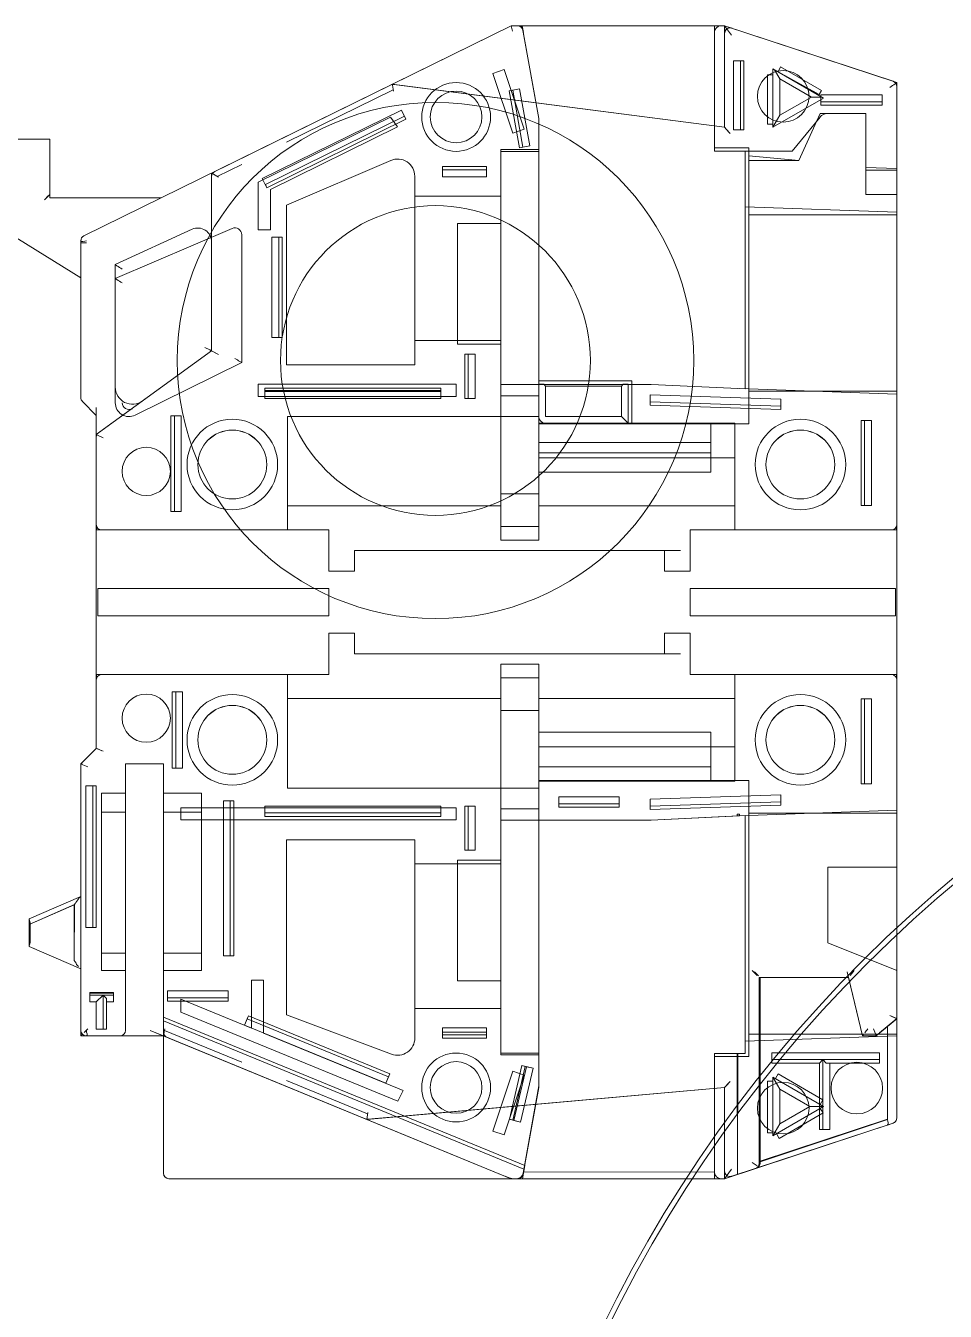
# Model space of a CAD drawing. Header units: millimetres. Extents: x -1052 to 3351, y 0 to 2015.
# Drawn here: x -227.706 to -227.311, y 1679.354 to 1679.906 of the extents above; entities that cross this region are included whole.
import ezdxf

# ---------------------------------------------------------------- set-up
doc = ezdxf.new("R2010")
doc.units = ezdxf.units.MM
doc.layers.add('@ New Renovation', color=7, linetype='Continuous')
for name, color, linetype, lineweight in [('AJCR-D78-M20-L100SOLIDLINE！实线层', 7, 'Continuous', 18), ('AM_CL', 7, 'Continuous', 15), ('QZDB-6-1ASOLIDLINE！实线层', 7, 'Continuous', 18), ('ZHA11-R-01-RSOLIDLINE！实线层', 7, 'Continuous', 18)]:
    doc.layers.add(name, color=color, linetype=linetype, lineweight=lineweight)

# ---------------------------------------------------------------- blocks, each defined once
blk = doc.blocks.new('*X870')
at = {"layer": 'AJCR-D78-M20-L100SOLIDLINE！实线层', "color": 7, "linetype": 'Continuous'}
for radius in [39, 38.85]:
    blk.add_circle((-786.08, 1059.295), radius, dxfattribs=at)
at = {"layer": 'QZDB-6-1ASOLIDLINE！实线层', "color": 7, "linetype": 'Continuous'}
for radius in [7.5, 4.5]:
    blk.add_circle((-831.08, 1099.295), radius, dxfattribs=at)
at = {"layer": 'ZHA11-R-01-RSOLIDLINE！实线层', "color": 6, "linetype": 'Continuous'}
for p, q in [((-837.507, 1110.655), (-837.507, 1111.616)), ((-834.778, 1111.687), (-833.478, 1109.595)), ((-815.507, 1109.595), (-814.857, 1111.096)), ((-814.849, 1111.095), (-814.066, 1111.095)), ((-814.211, 1111.063), (-814.704, 1111.063)), ((-813.408, 1109.595), (-814.058, 1111.095)), ((-813.407, 1109.595), (-814.058, 1111.095)), ((-814.057, 1111.095), (-813.979, 1110.915)), ((-837.508, 1110.655), (-837.508, 1110.495)), ((-837.507, 1110.495), (-835.807, 1110.495)), ((-835.908, 1110.495), (-835.748, 1110.655)), ((-835.747, 1110.655), (-835.861, 1110.542)), ((-835.807, 1107.258), (-835.807, 1110.495)), ((-815.275, 1109.779), (-815.299, 1109.763)), ((-813.651, 1109.786), (-813.605, 1109.755)), ((-834.701, 1109.506), (-840.808, 1097.095)), ((-834.558, 1109.595), (-830.002, 1109.595)), ((-834.498, 1109.435), (-834.498, 1109.595)), ((-834.498, 1109.435), (-834.498, 1109.595)), ((-829.889, 1109.548), (-829.486, 1109.145)), ((-819.359, 1109.595), (-819.809, 1109.145)), ((-819.809, 1109.145), (-819.406, 1109.548)), ((-819.335, 1109.537), (-819.359, 1109.595)), ((-811.458, 1109.595), (-819.359, 1109.595)), ((-819.276, 1109.395), (-819.335, 1109.537)), ((-811.618, 1109.595), (-819.293, 1109.595)), ((-818.718, 1109.145), (-818.718, 1109.445)), ((-818.718, 1109.245), (-818.718, 1109.445)), ((-818.718, 1109.445), (-814.608, 1109.445)), ((-814.608, 1109.445), (-814.608, 1109.145)), ((-814.608, 1109.445), (-814.608, 1109.245)), ((-811.658, 1109.395), (-811.557, 1109.496)), ((-811.516, 1109.537), (-811.458, 1109.595)), ((-811.458, 1107.195), (-811.458, 1109.595)), ((-811.457, 1107.195), (-811.457, 1109.435)), ((-828.933, 1109.145), (-831.358, 1105.795)), ((-831.357, 1105.795), (-828.981, 1109.079)), ((-819.809, 1109.145), (-829.713, 1109.145)), ((-828.933, 1109.145), (-828.903, 1109.087)), ((-819.809, 1109.145), (-828.933, 1109.145)), ((-828.903, 1109.087), (-828.831, 1108.945)), ((-826.157, 1109.14), (-826.277, 1109.14)), ((-826.157, 1108.98), (-826.157, 1109.145)), ((-826.157, 1102.395), (-826.157, 1109.14)), ((-824.457, 1109.105), (-824.457, 1108.945)), ((-824.457, 1102.395), (-824.457, 1109.105)), ((-823.657, 1109.105), (-824.457, 1109.105)), ((-823.657, 1109.105), (-823.657, 1108.945)), ((-823.657, 1102.395), (-823.657, 1109.105)), ((-821.957, 1108.978), (-821.957, 1109.145)), ((-821.957, 1109.14), (-821.957, 1102.395)), ((-821.837, 1109.14), (-821.957, 1109.14)), ((-819.793, 1109.105), (-819.809, 1109.145)), ((-819.785, 1109.087), (-819.809, 1109.145)), ((-819.743, 1108.985), (-819.793, 1109.105)), ((-819.726, 1108.945), (-819.785, 1109.087)), ((-818.718, 1109.245), (-818.718, 1109.145)), ((-814.608, 1109.245), (-818.718, 1109.245)), ((-814.608, 1109.145), (-818.718, 1109.145)), ((-814.608, 1109.245), (-814.608, 1109.145)), ((-812.714, 1109.337), (-812.714, 1108.65)), ((-812.714, 1109.337), (-812.444, 1109.337)), ((-812.694, 1109.337), (-812.694, 1108.65)), ((-812.644, 1108.65), (-812.644, 1109.337)), ((-812.644, 1108.945), (-812.444, 1109.145)), ((-812.444, 1109.337), (-812.444, 1109.145)), ((-812.444, 1109.145), (-811.654, 1109.145)), ((-811.654, 1109.145), (-811.654, 1108.845)), ((-811.654, 1109.145), (-811.654, 1108.945)), ((-826.157, 1108.945), (-826.157, 1108.983)), ((-821.957, 1108.945), (-821.957, 1108.983)), ((-818.508, 1108.295), (-818.508, 1108.995)), ((-818.508, 1108.995), (-813.358, 1108.995)), ((-817.958, 1108.995), (-817.958, 1108.295)), ((-817.957, 1108.695), (-817.957, 1108.995)), ((-813.857, 1108.295), (-813.858, 1108.995)), ((-813.857, 1108.695), (-813.857, 1108.995)), ((-813.358, 1108.995), (-813.358, 1108.295)), ((-812.714, 1108.65), (-812.444, 1108.65)), ((-812.644, 1108.945), (-812.544, 1108.845)), ((-811.654, 1108.945), (-812.644, 1108.945)), ((-811.654, 1108.845), (-812.544, 1108.845)), ((-812.444, 1108.845), (-812.444, 1108.65)), ((-811.654, 1108.945), (-811.654, 1108.845)), ((-834.919, 1105.202), (-833.465, 1108.595)), ((-834.893, 1106.362), (-833.867, 1108.595)), ((-833.834, 1108.547), (-833.867, 1108.595)), ((-833.867, 1108.595), (-829.851, 1108.595)), ((-833.434, 1108.546), (-833.465, 1108.595)), ((-819.358, 1108.295), (-819.358, 1107.195)), ((-819.358, 1108.295), (-811.618, 1108.295)), ((-819.358, 1108.295), (-811.617, 1108.295)), ((-819.357, 1107.195), (-819.357, 1108.295)), ((-829.492, 1108.018), (-831.018, 1104.923)), ((-807.308, 1097.095), (-811.618, 1107.585)), ((-811.618, 1107.585), (-811.458, 1107.195)), ((-807.468, 1107.195), (-819.358, 1107.195)), ((-819.357, 1107.195), (-807.467, 1107.195)), ((-818.508, 1106.095), (-818.508, 1107.195)), ((-817.957, 1106.095), (-817.957, 1107.195)), ((-813.857, 1106.095), (-813.857, 1107.195)), ((-813.358, 1107.195), (-813.358, 1106.095)), ((-807.687, 1096.703), (-811.998, 1107.195)), ((-807.589, 1096.727), (-811.89, 1107.195)), ((-811.658, 1107.156), (-811.484, 1107.19)), ((-810.694, 1104.923), (-811.617, 1107.164)), ((-811.458, 1107.195), (-811.219, 1107.195)), ((-811.457, 1107.195), (-811.392, 1107.035)), ((-807.307, 1097.095), (-811.457, 1107.195)), ((-811.417, 1107.096), (-811.456, 1107.191)), ((-829.475, 1106.677), (-829.475, 1106.977)), ((-829.475, 1106.977), (-826.691, 1106.977)), ((-829.475, 1106.877), (-829.475, 1106.677)), ((-829.475, 1106.877), (-826.691, 1106.877)), ((-826.691, 1106.977), (-826.691, 1106.677)), ((-826.691, 1106.877), (-826.691, 1106.677)), ((-821.458, 1106.64), (-821.458, 1106.94)), ((-821.458, 1106.94), (-819.232, 1106.94)), ((-821.458, 1106.84), (-821.458, 1106.64)), ((-821.458, 1106.84), (-819.232, 1106.84)), ((-819.232, 1106.94), (-819.232, 1106.64)), ((-819.232, 1106.84), (-819.232, 1106.64)), ((-812.764, 1107.075), (-812.764, 1105.315)), ((-812.764, 1107.075), (-812.464, 1107.075)), ((-812.564, 1107.075), (-812.564, 1105.315)), ((-812.464, 1107.075), (-812.464, 1105.315)), ((-807.308, 1097.516), (-807.308, 1107.035)), ((-807.307, 1090.895), (-807.307, 1107.035)), ((-826.691, 1106.677), (-829.475, 1106.677)), ((-819.232, 1106.64), (-821.458, 1106.64)), ((-818.083, 1098.695), (-818.083, 1106.695)), ((-818.083, 1106.695), (-817.733, 1106.695)), ((-817.733, 1106.695), (-817.733, 1098.695)), ((-811.683, 1104.64), (-812.528, 1106.695)), ((-812.528, 1106.695), (-812.149, 1106.695)), ((-812.149, 1106.695), (-809.557, 1100.386)), ((-813.358, 1106.095), (-818.508, 1106.095)), ((-836.527, 1105.795), (-840.808, 1097.095)), ((-836.527, 1105.795), (-836.491, 1105.737)), ((-831.358, 1105.795), (-836.527, 1105.795)), ((-836.491, 1105.737), (-836.403, 1105.595)), ((-836.427, 1105.795), (-831.357, 1105.795)), ((-831.386, 1105.852), (-831.46, 1105.995)), ((-831.357, 1105.795), (-831.386, 1105.852)), ((-831.358, 1105.795), (-831.328, 1105.737)), ((-831.276, 1105.635), (-831.348, 1105.776)), ((-831.328, 1105.737), (-831.255, 1105.595)), ((-836.427, 1105.635), (-836.78, 1104.923)), ((-818.284, 1105.155), (-818.284, 1105.455)), ((-818.284, 1105.255), (-818.284, 1105.455)), ((-818.284, 1105.455), (-813.784, 1105.455)), ((-813.784, 1105.455), (-813.784, 1105.155)), ((-813.784, 1105.455), (-813.784, 1105.255)), ((-812.464, 1105.315), (-812.764, 1105.315)), ((-831.018, 1104.923), (-834.736, 1104.923)), ((-831.048, 1104.973), (-831.018, 1104.923)), ((-818.284, 1105.255), (-818.284, 1105.155)), ((-813.784, 1105.255), (-818.284, 1105.255)), ((-813.784, 1105.155), (-818.284, 1105.155)), ((-813.784, 1105.255), (-813.784, 1105.155)), ((-813.072, 1104.29), (-813.072, 1104.64)), ((-813.072, 1104.64), (-811.683, 1104.64)), ((-812.044, 1104.728), (-811.766, 1104.842)), ((-811.951, 1104.766), (-812.044, 1104.728)), ((-812.044, 1104.728), (-810.356, 1100.621)), ((-811.766, 1104.842), (-811.951, 1104.766)), ((-811.951, 1104.766), (-810.264, 1100.659)), ((-811.766, 1104.842), (-810.079, 1100.735)), ((-838.357, 1100.286), (-836.371, 1104.324)), ((-836.191, 1104.236), (-838.178, 1100.198)), ((-838.155, 1100.602), (-836.266, 1104.44)), ((-836.101, 1104.192), (-838.088, 1100.154)), ((-836.371, 1104.324), (-836.101, 1104.192)), ((-836.266, 1104.44), (-834.881, 1104.44)), ((-836.101, 1104.192), (-836.191, 1104.236)), ((-834.881, 1104.44), (-834.881, 1104.09)), ((-830.388, 1098.695), (-830.388, 1104.44)), ((-830.388, 1104.44), (-830.038, 1104.44)), ((-830.281, 1099.135), (-830.281, 1104.255)), ((-830.281, 1104.255), (-829.981, 1104.255)), ((-830.211, 1099.135), (-830.211, 1104.255)), ((-830.181, 1104.255), (-830.181, 1099.135)), ((-830.038, 1104.44), (-830.038, 1098.695)), ((-829.981, 1104.255), (-829.981, 1099.135)), ((-818.134, 1099.135), (-818.134, 1104.255)), ((-818.134, 1104.255), (-817.834, 1104.255)), ((-817.934, 1104.255), (-817.934, 1099.135)), ((-817.834, 1104.255), (-817.834, 1099.135)), ((-813.072, 1104.29), (-811.54, 1104.29)), ((-809.873, 1100.235), (-811.54, 1104.29)), ((-836.049, 1104.09), (-837.865, 1100.4)), ((-836.049, 1104.09), (-834.881, 1104.09)), ((-834.661, 1103.745), (-834.661, 1104.045)), ((-834.661, 1103.845), (-834.661, 1104.045)), ((-834.661, 1104.045), (-831.751, 1104.045)), ((-834.661, 1103.845), (-834.661, 1103.745)), ((-831.751, 1103.845), (-834.661, 1103.845)), ((-831.751, 1104.045), (-831.751, 1103.745)), ((-831.751, 1104.045), (-831.751, 1103.845)), ((-831.751, 1103.845), (-831.751, 1103.745)), ((-837.42, 1103.623), (-838.944, 1100.52)), ((-835.596, 1103.623), (-836.895, 1100.592)), ((-835.596, 1103.623), (-830.958, 1103.623)), ((-831.751, 1103.745), (-834.661, 1103.745)), ((-830.957, 1099.895), (-830.957, 1103.623)), ((-829.458, 1103.595), (-826.158, 1103.595)), ((-829.457, 1103.595), (-829.457, 1096.295)), ((-826.857, 1097.395), (-826.857, 1103.595)), ((-821.958, 1103.595), (-818.658, 1103.595)), ((-821.257, 1103.595), (-821.257, 1097.395)), ((-818.657, 1096.295), (-818.657, 1103.595)), ((-817.158, 1103.623), (-812.068, 1103.623)), ((-817.157, 1099.895), (-817.157, 1103.623)), ((-810.928, 1100.57), (-812.067, 1103.623)), ((-809.194, 1101.265), (-810.16, 1103.623)), ((-826.157, 1102.395), (-824.957, 1102.395)), ((-824.957, 1102.395), (-824.957, 1101.645)), ((-824.457, 1102.395), (-823.657, 1102.395)), ((-823.157, 1102.395), (-823.157, 1101.645)), ((-823.157, 1102.395), (-821.957, 1102.395)), ((-825.557, 1092.175), (-825.557, 1101.645)), ((-825.557, 1101.645), (-824.957, 1101.645)), ((-823.157, 1101.645), (-822.557, 1101.645)), ((-822.557, 1101.645), (-822.557, 1092.175)), ((-809.958, 1090.895), (-809.031, 1101.29)), ((-809.034, 1101.251), (-809.957, 1090.895)), ((-809.031, 1101.29), (-809.235, 1101.259)), ((-809.062, 1100.944), (-809.031, 1101.29)), ((-809.034, 1101.251), (-809.062, 1100.944)), ((-839.109, 1100.548), (-837.858, 1090.895)), ((-839.072, 1100.261), (-839.103, 1100.5)), ((-839.072, 1100.261), (-839.102, 1100.5)), ((-837.857, 1090.895), (-839.102, 1100.5)), ((-838.903, 1100.514), (-839.083, 1100.543)), ((-838.155, 1100.602), (-837.865, 1100.4)), ((-810.079, 1100.735), (-810.356, 1100.621)), ((-810.356, 1100.621), (-810.264, 1100.659)), ((-810.264, 1100.659), (-810.079, 1100.735)), ((-838.088, 1100.154), (-838.357, 1100.286)), ((-838.178, 1100.198), (-838.088, 1100.154)), ((-809.557, 1100.386), (-809.873, 1100.235)), ((-836.435, 1099.895), (-830.957, 1099.895)), ((-835.857, 1099.895), (-835.857, 1097.395)), ((-831.658, 1099.895), (-831.658, 1097.395)), ((-817.157, 1099.895), (-811.396, 1099.895)), ((-816.457, 1099.895), (-816.457, 1097.395)), ((-812.257, 1099.895), (-812.257, 1097.395)), ((-836.721, 1099.095), (-836.721, 1097.815)), ((-836.721, 1099.095), (-836.421, 1099.095)), ((-836.621, 1097.815), (-836.621, 1099.095)), ((-836.421, 1099.095), (-836.421, 1097.815)), ((-829.981, 1099.135), (-830.281, 1099.135)), ((-817.834, 1099.135), (-818.134, 1099.135)), ((-811.694, 1099.095), (-811.694, 1097.815)), ((-811.694, 1099.095), (-811.394, 1099.095)), ((-811.564, 1099.095), (-811.564, 1097.815)), ((-811.486, 1099.095), (-811.486, 1097.815)), ((-811.394, 1099.095), (-811.394, 1097.815)), ((-835.058, 1097.395), (-835.058, 1098.655)), ((-835.058, 1098.655), (-831.558, 1098.655)), ((-831.558, 1098.655), (-831.558, 1097.395)), ((-830.388, 1098.695), (-830.038, 1098.695)), ((-818.083, 1098.695), (-817.733, 1098.695)), ((-816.558, 1097.395), (-816.558, 1098.655)), ((-816.558, 1098.655), (-813.058, 1098.655)), ((-813.058, 1098.655), (-813.058, 1097.395)), ((-831.261, 1098.145), (-831.261, 1098.445)), ((-831.261, 1098.345), (-831.261, 1098.445)), ((-831.261, 1098.445), (-829.981, 1098.445)), ((-831.261, 1098.345), (-831.261, 1098.145)), ((-829.981, 1098.345), (-831.261, 1098.345)), ((-829.981, 1098.445), (-829.981, 1098.145)), ((-829.981, 1098.445), (-829.981, 1098.345)), ((-829.981, 1098.345), (-829.981, 1098.145)), ((-818.134, 1098.145), (-818.134, 1098.445)), ((-818.134, 1098.345), (-818.134, 1098.445)), ((-818.134, 1098.445), (-816.854, 1098.445)), ((-818.134, 1098.345), (-818.134, 1098.145)), ((-816.854, 1098.345), (-818.134, 1098.345)), ((-816.854, 1098.445), (-816.854, 1098.145)), ((-816.854, 1098.445), (-816.854, 1098.345)), ((-816.854, 1098.145), (-816.854, 1098.345)), ((-836.721, 1097.815), (-836.421, 1097.815)), ((-829.981, 1098.145), (-831.261, 1098.145)), ((-816.854, 1098.145), (-818.134, 1098.145)), ((-811.394, 1097.815), (-811.694, 1097.815)), ((-807.308, 1097.906), (-807.308, 1097.3)), ((-839.533, 1097.299), (-839.422, 1097.631)), ((-839.422, 1097.631), (-837.687, 1097.049)), ((-810.428, 1097.049), (-808.693, 1097.631)), ((-808.693, 1097.631), (-808.582, 1097.299)), ((-807.308, 1097.219), (-807.308, 1097.516)), ((-840.808, 1097.095), (-840.808, 1090.895)), ((-840.808, 1097.095), (-840.648, 1097.058)), ((-840.807, 1097.095), (-840.807, 1090.895)), ((-840.807, 1097.095), (-840.647, 1097.058)), ((-839.533, 1097.299), (-837.798, 1096.718)), ((-838.971, 1096.85), (-838.918, 1097.15)), ((-838.936, 1097.049), (-838.971, 1096.85)), ((-838.918, 1097.15), (-838.936, 1097.049)), ((-837.282, 1096.754), (-838.936, 1097.049)), ((-838.918, 1097.15), (-837.264, 1096.854)), ((-837.687, 1097.049), (-837.798, 1096.718)), ((-837.208, 1097.395), (-837.208, 1096.295)), ((-837.208, 1097.395), (-827.208, 1097.395)), ((-837.158, 1097.395), (-825.857, 1097.395)), ((-837.157, 1097.395), (-837.157, 1096.295)), ((-830.387, 1093.027), (-830.387, 1097.395)), ((-830.057, 1097.395), (-830.057, 1096.295)), ((-827.208, 1097.395), (-827.208, 1096.295)), ((-826.257, 1097.395), (-826.257, 1096.295)), ((-825.857, 1097.395), (-825.857, 1096.295)), ((-822.257, 1096.295), (-822.257, 1097.395)), ((-822.257, 1097.395), (-810.957, 1097.395)), ((-821.857, 1097.395), (-821.857, 1096.295)), ((-820.908, 1097.395), (-820.908, 1096.295)), ((-820.908, 1097.395), (-810.908, 1097.395)), ((-818.057, 1096.295), (-818.057, 1097.395)), ((-817.727, 1093.027), (-817.727, 1097.395)), ((-810.957, 1096.295), (-810.957, 1097.395)), ((-810.908, 1097.395), (-810.908, 1096.295)), ((-810.594, 1096.785), (-809.04, 1097.149)), ((-809.013, 1097.052), (-810.571, 1096.688)), ((-810.317, 1096.718), (-810.428, 1097.049)), ((-810.317, 1096.718), (-808.582, 1097.299)), ((-809.04, 1097.149), (-808.949, 1096.821)), ((-809.04, 1097.149), (-809.013, 1097.052)), ((-807.378, 1097.268), (-807.319, 1097.125)), ((-807.308, 1097.3), (-807.308, 1097.144)), ((-807.308, 1097.095), (-807.308, 1097.219)), ((-807.308, 1097.144), (-807.308, 1097.064)), ((-807.308, 1096.944), (-807.308, 1097.095)), ((-807.308, 1096.905), (-807.308, 1097.095)), ((-807.308, 1097.064), (-807.308, 1090.895)), ((-840.807, 1096.777), (-840.607, 1096.741)), ((-840.665, 1096.752), (-840.725, 1096.762)), ((-838.113, 1096.295), (-840.725, 1096.762)), ((-840.676, 1096.753), (-838.113, 1096.295)), ((-837.318, 1096.554), (-838.971, 1096.85)), ((-837.264, 1096.854), (-837.318, 1096.554)), ((-837.318, 1096.554), (-837.282, 1096.754)), ((-837.282, 1096.754), (-837.264, 1096.854)), ((-810.516, 1096.454), (-810.594, 1096.785)), ((-810.571, 1096.688), (-810.594, 1096.785)), ((-810.562, 1096.649), (-809.002, 1097.014)), ((-810.516, 1096.454), (-808.949, 1096.821)), ((-807.472, 1096.748), (-810.002, 1096.295)), ((-809.957, 1096.295), (-807.507, 1096.735)), ((-809.002, 1097.014), (-808.949, 1096.821)), ((-807.307, 1096.771), (-807.687, 1096.703)), ((-807.589, 1096.727), (-807.472, 1096.748)), ((-807.508, 1091.195), (-807.499, 1096.743)), ((-810.562, 1096.649), (-810.516, 1096.454)), ((-827.208, 1096.295), (-838.113, 1096.295)), ((-825.857, 1096.295), (-838.113, 1096.295)), ((-830.488, 1096.295), (-830.488, 1093.595)), ((-830.388, 1096.145), (-830.388, 1096.295)), ((-830.388, 1096.295), (-829.458, 1096.295)), ((-830.388, 1096.145), (-830.338, 1096.095)), ((-830.338, 1096.095), (-830.338, 1093.895)), ((-829.458, 1096.095), (-830.338, 1096.095)), ((-829.458, 1093.895), (-829.458, 1096.095)), ((-829.257, 1090.595), (-829.257, 1096.295)), ((-829.238, 1096.295), (-829.238, 1090.195)), ((-828.698, 1091.295), (-828.698, 1096.295)), ((-828.398, 1096.295), (-828.398, 1091.295)), ((-828.257, 1090.595), (-828.257, 1096.295)), ((-827.838, 1096.295), (-827.838, 1091.295)), ((-826.857, 1090.595), (-826.857, 1096.295)), ((-822.257, 1096.295), (-809.958, 1096.295)), ((-821.257, 1090.595), (-821.257, 1096.295)), ((-810.002, 1096.295), (-820.908, 1096.295)), ((-820.278, 1091.295), (-820.278, 1096.295)), ((-819.857, 1090.595), (-819.857, 1096.295)), ((-819.278, 1096.295), (-819.278, 1091.295)), ((-818.878, 1096.295), (-818.878, 1090.195)), ((-818.857, 1096.295), (-818.857, 1090.595)), ((-818.404, 1093.955), (-818.404, 1095.715)), ((-818.404, 1095.715), (-818.104, 1095.715)), ((-818.204, 1095.715), (-818.204, 1093.955)), ((-818.104, 1095.715), (-818.104, 1093.955)), ((-830.338, 1093.895), (-830.388, 1093.845)), ((-830.388, 1093.845), (-830.388, 1093.695)), ((-829.258, 1093.695), (-830.388, 1093.695)), ((-830.338, 1093.895), (-829.458, 1093.895)), ((-829.258, 1093.695), (-829.458, 1093.895)), ((-818.104, 1093.955), (-818.404, 1093.955)), ((-829.238, 1093.595), (-830.488, 1093.595)), ((-830.258, 1090.295), (-830.387, 1093.027)), ((-830.08, 1093.055), (-829.954, 1089.265)), ((-830.08, 1093.055), (-829.78, 1093.055)), ((-829.88, 1093.055), (-829.754, 1089.265)), ((-829.78, 1093.055), (-829.654, 1089.265)), ((-818.335, 1093.055), (-818.461, 1089.265)), ((-818.335, 1093.055), (-818.035, 1093.055)), ((-818.135, 1093.055), (-818.261, 1089.265)), ((-818.035, 1093.055), (-818.161, 1089.265)), ((-817.857, 1090.295), (-817.727, 1093.027)), ((-817.851, 1090.46), (-817.728, 1093.027)), ((-825.557, 1092.645), (-824.957, 1092.645)), ((-825.557, 1092.433), (-825.557, 1092.603)), ((-824.957, 1092.645), (-824.957, 1091.895)), ((-824.957, 1092.603), (-824.957, 1092.433)), ((-823.157, 1091.895), (-823.157, 1092.645)), ((-823.157, 1092.645), (-822.557, 1092.645)), ((-823.157, 1092.433), (-823.157, 1092.603)), ((-822.557, 1092.433), (-822.557, 1092.603)), ((-825.557, 1092.175), (-825.557, 1092.433)), ((-824.957, 1092.433), (-824.957, 1092.175)), ((-823.157, 1092.433), (-823.157, 1092.175)), ((-822.557, 1092.175), (-822.557, 1092.433)), ((-826.157, 1085.9), (-826.157, 1091.895)), ((-826.157, 1091.895), (-824.957, 1091.895)), ((-824.457, 1091.895), (-824.457, 1085.935)), ((-824.457, 1091.895), (-823.657, 1091.895)), ((-823.657, 1085.935), (-823.657, 1091.895)), ((-823.157, 1091.895), (-821.957, 1091.895)), ((-821.957, 1091.895), (-821.957, 1085.9)), ((-840.807, 1091.193), (-840.807, 1091.195)), ((-840.807, 1091.195), (-840.807, 1090.995)), ((-840.807, 1091.195), (-837.166, 1091.195)), ((-840.608, 1091.195), (-837.258, 1091.195)), ((-837.257, 1090.195), (-837.257, 1091.195)), ((-837.166, 1091.194), (-837.166, 1091.195)), ((-837.166, 1091.195), (-837.166, 1090.995)), ((-837.166, 1091.195), (-837.166, 1088.932)), ((-837.166, 1091.195), (-837.166, 1091.194)), ((-829.238, 1091.295), (-827.838, 1091.295)), ((-820.278, 1091.295), (-818.878, 1091.295)), ((-810.949, 1091.195), (-810.949, 1090.895)), ((-810.949, 1090.295), (-810.949, 1091.195)), ((-810.858, 1091.195), (-807.508, 1091.195)), ((-810.857, 1090.195), (-810.857, 1091.195)), ((-807.307, 1091.195), (-807.307, 1091.193)), ((-807.307, 1091.193), (-807.307, 1091.195)), ((-807.307, 1091.195), (-807.307, 1090.895)), ((-840.808, 1090.895), (-837.858, 1090.895)), ((-840.531, 1090.695), (-840.808, 1090.895)), ((-840.807, 1090.895), (-840.738, 1090.685)), ((-840.807, 1090.895), (-839.194, 1086.005)), ((-840.807, 1090.895), (-839.158, 1085.895)), ((-840.586, 1090.895), (-837.857, 1090.895)), ((-837.858, 1090.895), (-837.718, 1090.772)), ((-837.675, 1090.735), (-837.802, 1090.847)), ((-810.132, 1090.735), (-810.009, 1090.848)), ((-809.958, 1090.895), (-810.092, 1090.773)), ((-807.308, 1090.895), (-809.958, 1090.895)), ((-809.957, 1090.895), (-807.529, 1090.895)), ((-808.921, 1086.005), (-807.307, 1090.895)), ((-807.584, 1090.695), (-807.308, 1090.895)), ((-807.428, 1090.529), (-807.307, 1090.895)), ((-807.377, 1090.685), (-807.307, 1090.895)), ((-807.308, 1090.895), (-807.377, 1090.685)), ((-840.742, 1090.697), (-840.738, 1090.685)), ((-839.787, 1090.335), (-839.787, 1090.635)), ((-839.787, 1090.635), (-839.787, 1090.435)), ((-839.787, 1090.635), (-837.787, 1090.635)), ((-839.787, 1090.435), (-839.787, 1090.335)), ((-839.787, 1090.435), (-837.787, 1090.435)), ((-837.787, 1090.335), (-839.787, 1090.335)), ((-837.787, 1090.635), (-837.787, 1090.335)), ((-837.787, 1090.435), (-837.787, 1090.635)), ((-837.787, 1090.335), (-837.787, 1090.435)), ((-830.264, 1090.46), (-830.104, 1085.895)), ((-830.263, 1090.46), (-830.103, 1085.895)), ((-829.257, 1090.595), (-826.157, 1090.595)), ((-818.857, 1090.595), (-821.957, 1090.595)), ((-818.011, 1085.895), (-817.851, 1090.46)), ((-818.011, 1085.895), (-817.852, 1090.46)), ((-817.902, 1090.462), (-817.9, 1090.532)), ((-817.902, 1090.462), (-817.85, 1090.46)), ((-817.851, 1090.46), (-817.902, 1090.462)), ((-817.9, 1090.532), (-817.846, 1090.53)), ((-817.846, 1090.53), (-817.9, 1090.532)), ((-817.857, 1090.295), (-817.85, 1090.46)), ((-817.85, 1090.46), (-817.846, 1090.53)), ((-817.846, 1090.53), (-817.85, 1090.46)), ((-810.949, 1090.529), (-807.431, 1090.52)), ((-807.431, 1090.52), (-810.949, 1090.51)), ((-807.377, 1090.685), (-808.921, 1086.005)), ((-807.373, 1090.697), (-807.377, 1090.685)), ((-829.238, 1090.195), (-837.257, 1090.195)), ((-837.166, 1090.295), (-830.257, 1090.295)), ((-835.54, 1090.295), (-837.166, 1090.295)), ((-836.896, 1088.741), (-837.024, 1090.195)), ((-836.889, 1088.745), (-836.889, 1090.195)), ((-836.889, 1090.195), (-836.889, 1088.745)), ((-835.389, 1085.895), (-835.541, 1090.295)), ((-835.308, 1085.895), (-835.308, 1090.195)), ((-830.188, 1090.195), (-830.188, 1085.895)), ((-810.857, 1090.195), (-818.878, 1090.195)), ((-817.928, 1085.895), (-817.928, 1090.195)), ((-817.857, 1090.295), (-810.949, 1090.295)), ((-813.358, 1090.095), (-813.215, 1089.953)), ((-813.317, 1090.025), (-813.204, 1089.912)), ((-811.507, 1090.195), (-811.507, 1085.895)), ((-811.304, 1090.295), (-811.457, 1085.895)), ((-807.782, 1090.095), (-807.677, 1089.949)), ((-839.382, 1089.655), (-839.382, 1089.495)), ((-839.382, 1089.655), (-837.951, 1089.655)), ((-837.951, 1089.655), (-837.951, 1089.495)), ((-813.158, 1087.295), (-813.158, 1089.895)), ((-813.158, 1089.895), (-807.806, 1089.895)), ((-813.157, 1087.295), (-813.157, 1089.865)), ((-813.157, 1089.865), (-807.816, 1089.865)), ((-810.146, 1089.655), (-810.146, 1089.495)), ((-810.146, 1089.655), (-808.637, 1089.655)), ((-808.637, 1089.655), (-808.637, 1089.495)), ((-807.753, 1089.895), (-807.638, 1089.895)), ((-839.611, 1089.269), (-839.471, 1089.345)), ((-838.925, 1088.08), (-839.611, 1089.269)), ((-839.557, 1089.495), (-839.529, 1089.445)), ((-838.707, 1088.023), (-839.557, 1089.495)), ((-839.557, 1089.495), (-837.857, 1089.495)), ((-839.529, 1089.445), (-839.269, 1089.295)), ((-839.471, 1089.345), (-838.811, 1088.155)), ((-839.269, 1089.295), (-838.736, 1088.373)), ((-838.204, 1089.295), (-839.269, 1089.295)), ((-838.204, 1089.295), (-838.736, 1088.373)), ((-838.707, 1088.023), (-837.857, 1089.495)), ((-837.857, 1089.495), (-838.204, 1089.295)), ((-829.954, 1089.265), (-829.654, 1089.265)), ((-818.161, 1089.265), (-818.461, 1089.265)), ((-810.967, 1086.395), (-810.967, 1089.525)), ((-810.967, 1089.525), (-810.667, 1089.525)), ((-810.767, 1089.525), (-810.767, 1086.395)), ((-810.667, 1089.525), (-810.667, 1088.145)), ((-810.215, 1089.422), (-810.353, 1089.342)), ((-810.353, 1089.342), (-809.602, 1088.04)), ((-809.407, 1088.023), (-810.257, 1089.495)), ((-810.257, 1089.495), (-809.911, 1089.295)), ((-810.257, 1089.495), (-808.557, 1089.495)), ((-809.911, 1089.295), (-809.407, 1088.423)), ((-808.904, 1089.295), (-809.911, 1089.295)), ((-808.557, 1089.495), (-809.407, 1088.023)), ((-809.407, 1088.423), (-808.904, 1089.295)), ((-808.479, 1089.312), (-809.217, 1088.033)), ((-808.904, 1089.295), (-808.557, 1089.495)), ((-808.617, 1089.392), (-808.479, 1089.312)), ((-837.166, 1088.932), (-838.15, 1088.126)), ((-836.889, 1088.745), (-838.258, 1088.122)), ((-838.925, 1088.08), (-838.811, 1088.155)), ((-838.797, 1086.325), (-838.797, 1088.105)), ((-838.797, 1088.105), (-838.497, 1088.105)), ((-838.736, 1088.373), (-838.736, 1088.073)), ((-838.597, 1088.105), (-838.597, 1086.325)), ((-838.497, 1088.105), (-838.497, 1086.325)), ((-838.258, 1088.122), (-838.258, 1086.795)), ((-810.767, 1088.045), (-810.667, 1088.145)), ((-810.667, 1088.145), (-808.737, 1088.145)), ((-809.464, 1088.12), (-809.602, 1088.04)), ((-809.407, 1088.023), (-809.407, 1088.423)), ((-809.351, 1088.12), (-809.217, 1088.033)), ((-808.737, 1088.145), (-808.737, 1087.845)), ((-808.737, 1088.045), (-808.737, 1088.145)), ((-838.736, 1088.073), (-838.707, 1088.023)), ((-838.26, 1086.795), (-838.26, 1087.894)), ((-816.358, 1087.895), (-816.358, 1085.895)), ((-816.358, 1087.895), (-814.158, 1087.895)), ((-816.357, 1085.895), (-816.357, 1087.895)), ((-816.357, 1087.895), (-814.157, 1087.895)), ((-813.358, 1085.895), (-814.158, 1087.895)), ((-813.357, 1085.895), (-814.157, 1087.895)), ((-810.667, 1087.945), (-810.767, 1088.045)), ((-810.767, 1088.045), (-808.737, 1088.045)), ((-810.667, 1087.945), (-810.667, 1087.845)), ((-810.667, 1087.945), (-810.667, 1086.395)), ((-808.737, 1087.845), (-810.667, 1087.845)), ((-808.737, 1087.845), (-808.737, 1088.045)), ((-813.358, 1087.137), (-813.213, 1087.252)), ((-811.457, 1086.895), (-813.317, 1087.333)), ((-813.317, 1087.333), (-813.157, 1087.295)), ((-813.158, 1087.295), (-811.458, 1086.895)), ((-838.26, 1086.795), (-835.907, 1086.795)), ((-835.908, 1086.795), (-838.257, 1086.795)), ((-836.689, 1086.795), (-836.657, 1085.895)), ((-836.607, 1086.795), (-836.607, 1085.895)), ((-835.908, 1086.795), (-835.908, 1085.895)), ((-835.907, 1085.895), (-835.907, 1086.795)), ((-829.338, 1086.635), (-829.338, 1086.935)), ((-829.338, 1086.935), (-829.338, 1086.835)), ((-829.338, 1086.935), (-826.868, 1086.935)), ((-829.338, 1086.835), (-829.338, 1086.635)), ((-829.338, 1086.835), (-826.868, 1086.835)), ((-826.868, 1086.635), (-829.338, 1086.635)), ((-826.868, 1086.935), (-826.868, 1086.635)), ((-826.868, 1086.835), (-826.868, 1086.935)), ((-826.868, 1086.835), (-826.868, 1086.635)), ((-821.248, 1086.635), (-821.248, 1086.935)), ((-821.248, 1086.935), (-821.248, 1086.835)), ((-821.248, 1086.935), (-818.778, 1086.935)), ((-821.248, 1086.835), (-821.248, 1086.635)), ((-821.248, 1086.835), (-818.778, 1086.835)), ((-818.778, 1086.635), (-821.248, 1086.635)), ((-818.778, 1086.935), (-818.778, 1086.635)), ((-818.778, 1086.835), (-818.778, 1086.935)), ((-818.778, 1086.635), (-818.778, 1086.835)), ((-811.505, 1086.859), (-811.458, 1086.895)), ((-811.458, 1086.495), (-811.458, 1086.895)), ((-811.457, 1086.895), (-811.457, 1086.495)), ((-838.497, 1086.325), (-838.797, 1086.325)), ((-811.958, 1085.895), (-811.458, 1086.495)), ((-811.457, 1086.495), (-811.957, 1085.895)), ((-811.91, 1085.953), (-811.541, 1086.395)), ((-811.658, 1086.568), (-811.515, 1086.516)), ((-811.515, 1086.516), (-811.458, 1086.495)), ((-810.667, 1086.395), (-810.967, 1086.395)), ((-839.122, 1085.942), (-839.158, 1085.895)), ((-839.158, 1085.895), (-809.073, 1085.895)), ((-809.073, 1085.895), (-839.042, 1085.895)), ((-826.277, 1085.9), (-826.157, 1085.9)), ((-826.157, 1086.058), (-826.157, 1086.095)), ((-826.157, 1085.895), (-826.157, 1086.061)), ((-824.457, 1086.095), (-824.457, 1085.935)), ((-824.457, 1085.935), (-823.657, 1085.935)), ((-823.657, 1086.095), (-823.657, 1085.935)), ((-821.957, 1086.057), (-821.957, 1086.095)), ((-821.957, 1085.895), (-821.957, 1086.062)), ((-821.957, 1085.9), (-821.837, 1085.9)), ((-811.958, 1085.895), (-812.051, 1086.095)), ((-812.032, 1086.055), (-811.966, 1085.915)), ((-811.734, 1086.164), (-809.03, 1086.163)), ((-809.031, 1086.163), (-809.015, 1086.161)), ((-808.921, 1086.005), (-808.867, 1086.17))]:
    blk.add_line(p, q, dxfattribs=at)
at = {"layer": 'ZHA11-R-01-RSOLIDLINE！实线层', "color": 7, "linetype": 'Continuous'}
for p, q in [((-814.697, 1111.095), (-815.275, 1109.778)), ((-814.697, 1111.095), (-815.264, 1109.786)), ((-814.853, 1111.095), (-814.857, 1111.095)), ((-814.857, 1111.095), (-814.849, 1111.095)), ((-814.066, 1111.095), (-814.057, 1111.095)), ((-815.275, 1109.778), (-813.651, 1109.786)), ((-815.264, 1109.786), (-813.651, 1109.786)), ((-810.949, 1091.187), (-810.949, 1091.195)), ((-810.949, 1091.195), (-807.307, 1091.195)), ((-810.949, 1091.195), (-807.307, 1091.195)), ((-807.307, 1091.187), (-810.949, 1091.187)), ((-807.307, 1091.195), (-807.307, 1091.187)), ((-809.037, 1086.164), (-807.816, 1089.865)), ((-807.802, 1089.865), (-809.03, 1086.163)), ((-808.961, 1086.395), (-807.806, 1089.895)), ((-808.961, 1086.395), (-807.793, 1089.895)), ((-807.763, 1089.865), (-807.816, 1089.865)), ((-807.806, 1089.895), (-807.753, 1089.895))]:
    blk.add_line(p, q, dxfattribs=at)
at = {"layer": 'ZHA11-R-01-RSOLIDLINE！实线层', "color": 6, "linetype": 'Continuous'}
for points in [[(-815.506, 1109.599), (-815.505, 1109.601), (-815.503, 1109.605), (-815.5, 1109.609), (-815.496, 1109.613), (-815.49, 1109.619), (-815.484, 1109.626), (-815.475, 1109.633), (-815.466, 1109.641), (-815.455, 1109.649), (-815.443, 1109.659)], [(-807.308, 1097.064), (-807.308, 1097.076), (-807.31, 1097.089), (-807.312, 1097.101), (-807.315, 1097.113), (-807.32, 1097.125)], [(-840.725, 1096.762), (-840.751, 1096.771), (-840.775, 1096.787), (-840.793, 1096.808), (-840.804, 1096.833), (-840.808, 1096.861)], [(-808.921, 1086.005), (-808.938, 1085.97), (-808.964, 1085.938), (-808.996, 1085.915), (-809.033, 1085.9), (-809.073, 1085.895)], [(-808.921, 1086.005), (-808.938, 1085.97), (-808.964, 1085.938), (-808.997, 1085.915), (-809.033, 1085.9), (-809.073, 1085.895)]]:
    blk.add_lwpolyline(points, dxfattribs=at)
for centre, radius in [((-827.858, 1107.695), 0.7), ((-820.688, 1107.695), 0.7), ((-828.058, 1105.195), 1.316), ((-820.058, 1105.195), 1.316), ((-828.058, 1105.195), 1), ((-828.057, 1105.195), 1), ((-820.058, 1105.195), 1), ((-820.057, 1105.195), 1), ((-838.157, 1098.695), 1), ((-809.957, 1098.695), 1), ((-838.158, 1098.695), 0.75), ((-809.958, 1098.695), 0.75), ((-828.058, 1088.695), 1.316), ((-820.058, 1088.695), 1.316), ((-838.757, 1089.195), 0.75), ((-828.058, 1088.695), 1), ((-828.057, 1088.695), 1), ((-820.058, 1088.695), 1), ((-820.057, 1088.695), 1), ((-809.357, 1089.195), 0.75), ((-809.939, 1087.056), 0.75)]:
    blk.add_circle(centre, radius, dxfattribs=at)
for centre, radius, start, end in [((-814.053, 1107.881), 2.257, 123.4883, 128.0262), ((-834.558, 1109.435), 0.16, 90, 153.8028), ((-830.003, 1109.435), 0.16, 45, 90), ((-819.293, 1109.435), 0.16, 90, 135), ((-819.293, 1109.435), 0.16, 90, 134.9983), ((-811.618, 1109.435), 0.16, 0, 90), ((-811.617, 1109.435), 0.16, 0, 90), ((-828.852, 1108.985), 0.16, 90, 144.1073), ((-828.851, 1108.985), 0.16, 90, 144.1069), ((-826.317, 1108.985), 0.16, 359.2935, 90), ((-821.797, 1108.985), 0.16, 90, 180.8578), ((-830.31, 1108.095), 0.5, 324.1073, 90), ((-829.851, 1108.195), 0.4, 333.7492, 90), ((-811.618, 1108.455), 0.16, 270.0008, 0), ((-811.617, 1108.455), 0.16, 270, 360), ((-813.706, 1117.744), 10.785, 281.1687, 281.922), ((-811.565, 1107.035), 0.16, 22.3373, 90), ((-807.468, 1107.035), 0.16, 0, 90), ((-807.467, 1107.035), 0.16, 0, 90), ((-834.53, 1106.195), 0.4, 155.3045, 270), ((-836.428, 1105.635), 0.16, 90, 153.8028), ((-836.427, 1105.635), 0.16, 90, 153.8028), ((-834.736, 1105.123), 0.2, 156.8014, 270), ((-809.194, 1101.265), 0.16, 354.9059, 22.3373), ((-838.944, 1100.52), 0.16, 153.8028, 187.3869), ((-838.944, 1100.52), 0.16, 153.8028, 187.3869), ((-836.435, 1100.395), 0.5, 156.8014, 270), ((-811.396, 1100.395), 0.5, 270, 20.4674), ((-807.468, 1097.064), 0.16, 0, 22.3325), ((-807.467, 1097.064), 0.16, 360, 22.3373), ((-840.708, 1096.861), 0.1, 179.9999, 259.8664), ((-840.647, 1096.911), 0.16, 180, 259.8638), ((-807.508, 1096.944), 0.2, 280.1358, 0), ((-807.467, 1096.905), 0.16, 280.1821, 0), ((-829.458, 1096.095), 0.2, 0, 90), ((-840.607, 1090.995), 0.2, 90, 180), ((-807.507, 1090.995), 0.2, 0, 90), ((-840.586, 1090.735), 0.16, 90, 180), ((-840.586, 1090.735), 0.16, 90, 198.2629), ((-807.529, 1090.735), 0.16, 346.3033, 90), ((-807.529, 1090.735), 0.16, 341.7371, 90), ((-837.96, 1087.894), 0.3, 129.3196, 180), ((-839.042, 1086.055), 0.16, 198.2186, 270), ((-839.042, 1086.055), 0.16, 198.2629, 270), ((-826.317, 1086.055), 0.16, 270, 0.9525), ((-821.798, 1086.055), 0.16, 179.3029, 270), ((-812.033, 1086.055), 0.16, 269.9986, 320.1936), ((-809.073, 1086.055), 0.16, 270, 341.7371), ((-809.073, 1086.055), 0.16, 270, 341.8257)]:
    blk.add_arc(centre, radius, start, end, dxfattribs=at)
at = {"layer": 'ZHA11-R-01-RSOLIDLINE！实线层', "color": 7, "linetype": 'Continuous'}
for centre, start, end in [((-807.763, 1090.025), 269.999, 341.7368), ((-807.753, 1090.055), 270.001, 341.7372)]:
    blk.add_arc(centre, 0.16, start, end, dxfattribs=at)
for points in [[(-814.704, 1111.063), (-814.755, 1111.065), (-814.803, 1111.094), (-814.854, 1111.096)], [(-814.849, 1111.095), (-814.8, 1111.095), (-814.754, 1111.063), (-814.704, 1111.063)], [(-814.061, 1111.096), (-814.112, 1111.091), (-814.16, 1111.064), (-814.211, 1111.063)], [(-814.211, 1111.063), (-814.161, 1111.063), (-814.115, 1111.095), (-814.066, 1111.095)], [(-807.611, 1089.975), (-807.632, 1089.912), (-807.71, 1089.867), (-807.776, 1089.865)], [(-807.766, 1089.895), (-807.719, 1089.896), (-807.65, 1089.903), (-807.635, 1089.947)]]:
    blk.add_open_spline(points, degree=3, dxfattribs=at)
at = {"layer": 'ZHA11-R-01-RSOLIDLINE！实线层', "color": 6, "linetype": 'Continuous'}
for points in [[(-813.605, 1109.755), (-813.561, 1109.726), (-813.497, 1109.711), (-813.476, 1109.663)], [(-834.558, 1109.435), (-834.557, 1109.489), (-834.504, 1109.595), (-834.558, 1109.595)], [(-811.457, 1109.435), (-811.457, 1109.382), (-811.564, 1109.434), (-811.617, 1109.435)], [(-833.738, 1108.395), (-833.771, 1108.446), (-833.801, 1108.497), (-833.834, 1108.547)], [(-833.333, 1108.395), (-833.367, 1108.446), (-833.401, 1108.495), (-833.434, 1108.546)], [(-829.685, 1108.297), (-829.718, 1108.352), (-829.786, 1108.395), (-829.851, 1108.395)], [(-829.671, 1108.107), (-829.643, 1108.164), (-829.651, 1108.243), (-829.685, 1108.297)], [(-831.143, 1105.123), (-831.111, 1105.073), (-831.079, 1105.024), (-831.048, 1104.973)], [(-811.658, 1086.737), (-811.621, 1086.766), (-811.584, 1086.796), (-811.547, 1086.824)], [(-839.013, 1086.095), (-839.05, 1086.044), (-839.085, 1085.993), (-839.122, 1085.942)], [(-809.017, 1086.162), (-808.968, 1086.152), (-808.884, 1086.119), (-808.868, 1086.166)]]:
    blk.add_open_spline(points, degree=3, dxfattribs=at)
blk.add_open_spline([(-839.658, 1091.195), (-839.786, 1091.195), (-840.041, 1091.194), (-840.424, 1091.193), (-840.68, 1091.19), (-840.807, 1091.19)], degree=3, knots=[0, 0, 0, 0, 0.383033, 0.766044, 1.149031, 1.149031, 1.149031, 1.149031], dxfattribs=at)
blk = doc.blocks.new('1111')
at = {"layer": '@ New Renovation', "color": 0, "xscale": -1.000000000000001, "rotation": 90}
blk.add_blockref('*X870', (742235.8, 28062.846), dxfattribs=at)

msp = doc.modelspace()

# ---------------------------------------------------------------- block references
at = {"layer": 'AM_CL', "xscale": 0.01479181789831161, "yscale": 0.01479181789831161, "zscale": 0.01479181789831161}
msp.add_blockref('1111', (-11190.28576, 1252.3689), dxfattribs=at)

doc.saveas('drawing.dxf')
